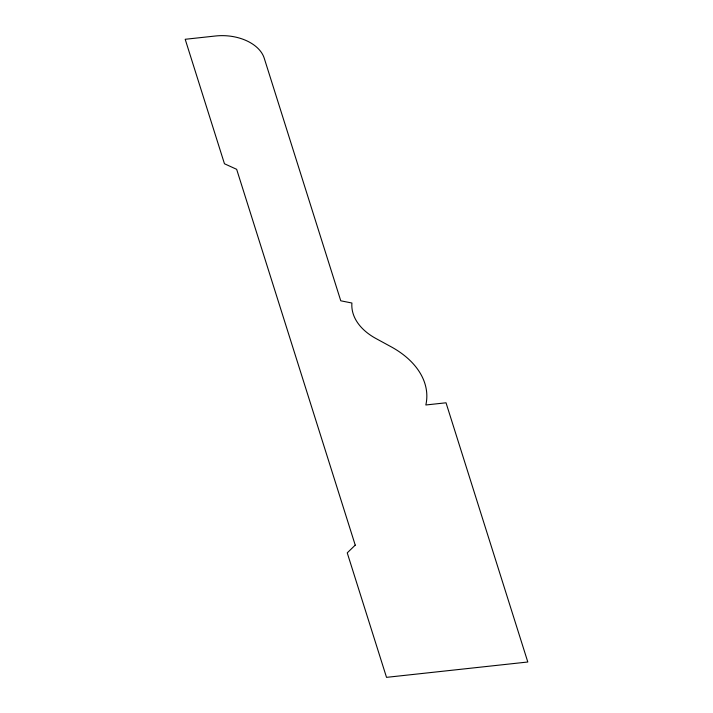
<?xml version="1.0" encoding="UTF-8"?>
<svg xmlns="http://www.w3.org/2000/svg" width="713" height="713" viewBox="0 0 713 713"><rect width="100%" height="100%" fill="white"/><g stroke="black" fill="none" stroke-linecap="round" stroke-linejoin="round"><path stroke-width="1.07" d="M355.234 545.133L347.24 552.869L386.517 677.35L527.807 662.003L446.026 402.792L425.839 404.984A94.579 61.675 2.7 0 0 391.027 346.732L376.001 338.55A63.858 41.639 2.7 0 1 351.91 303.025L340.769 300.797L264.229 58.199A41.256 26.907 2.7 0 0 215.469 35.998L185.193 39.286L224.461 163.758L236.654 169.311L355.234 545.133"/></g></svg>
